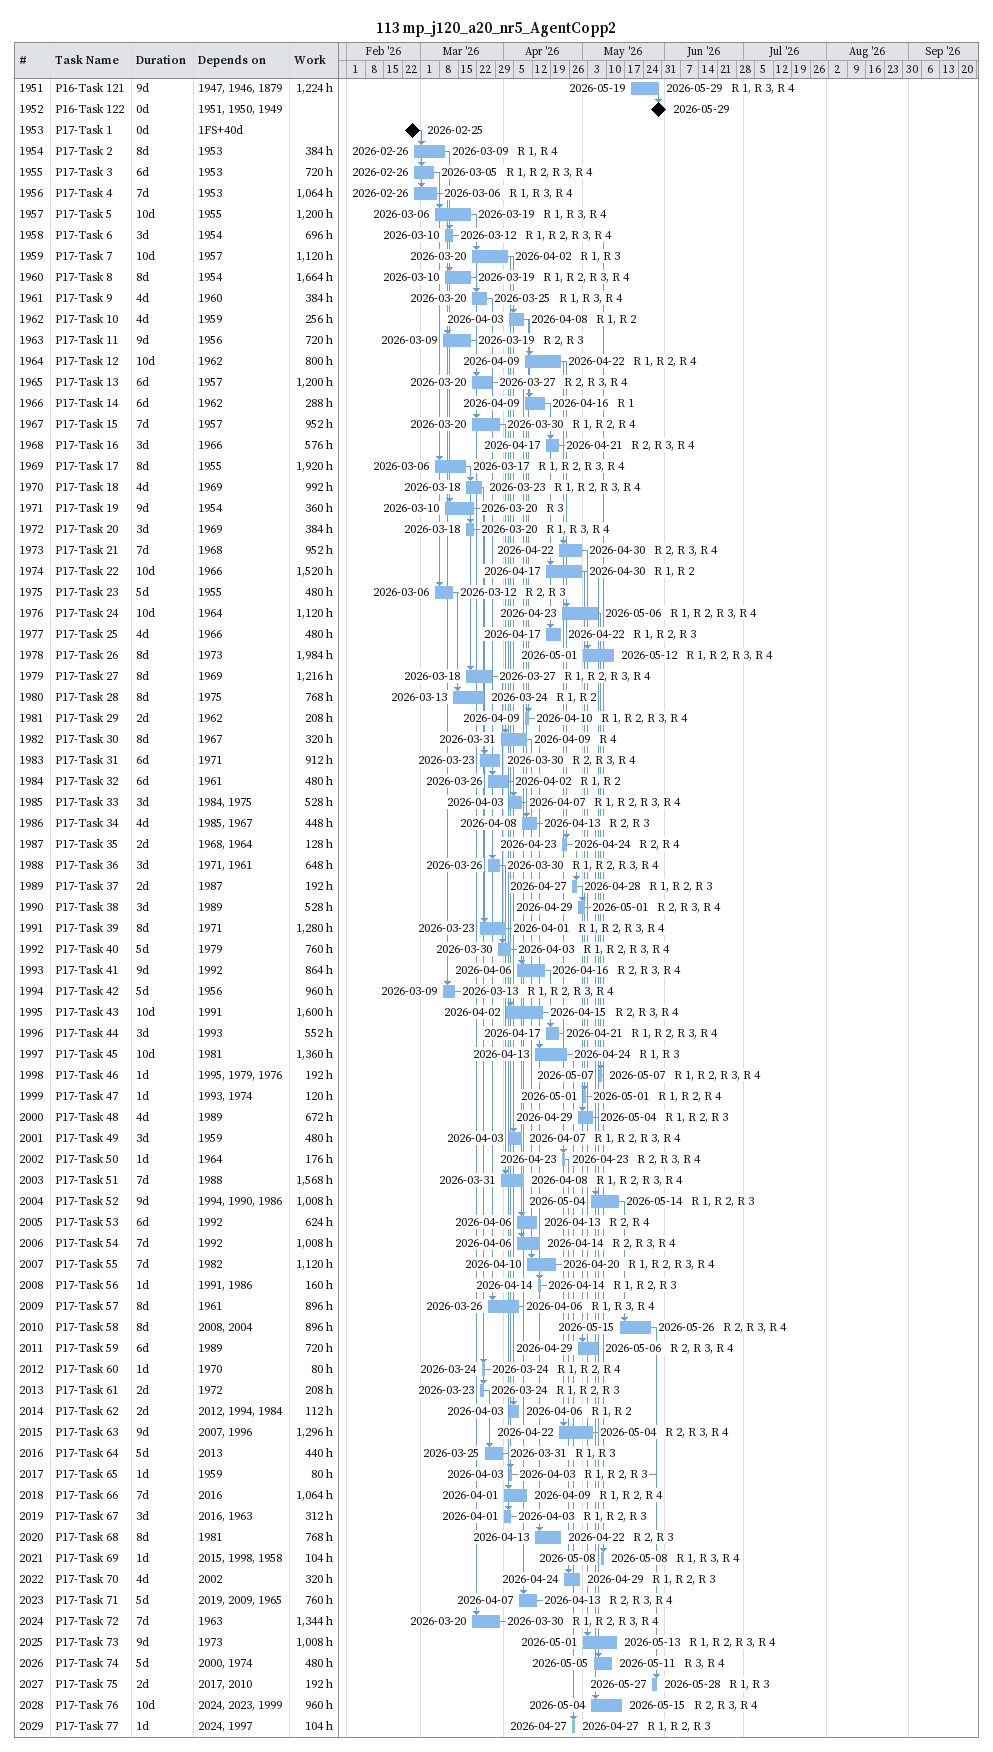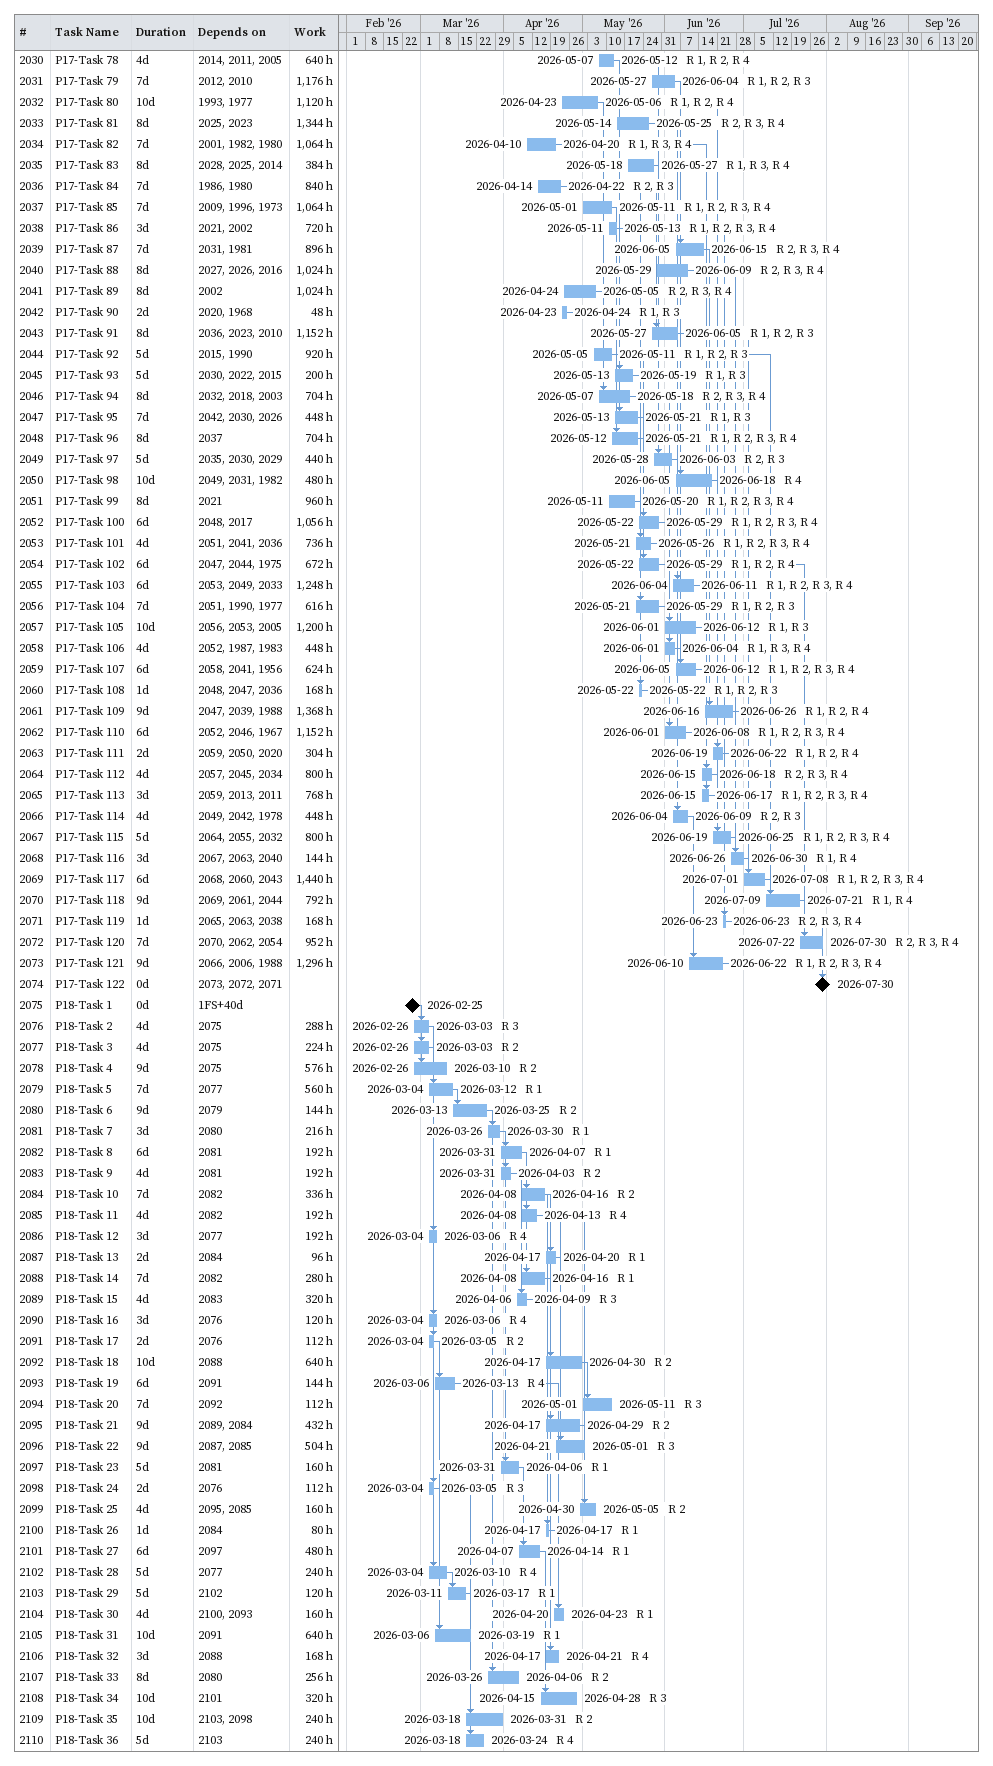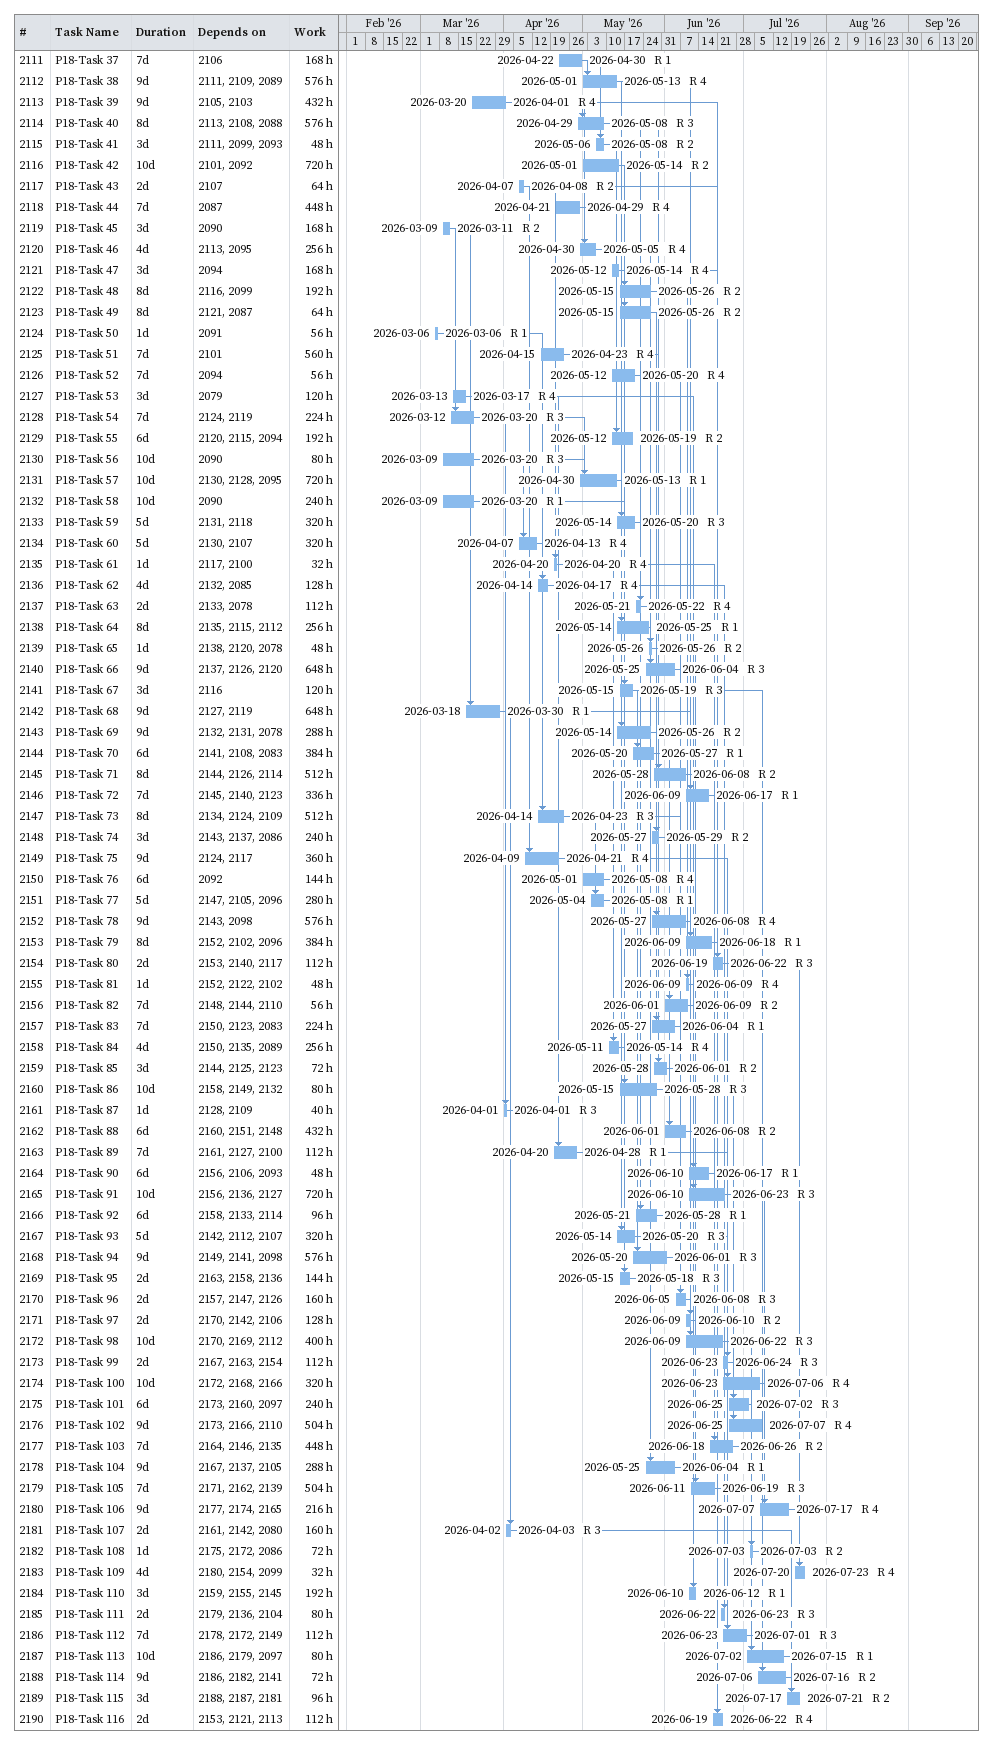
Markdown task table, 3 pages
113 mp_j120_a20_nr5_AgentCopp2

| ID | Task | Duration | Start | Finish | Predecessors | Resources | Work (h) |
|---|---|---|---|---|---|---|---|
| 1951 | P16-Task 121 | 9d | 2026-05-19 | 2026-05-29 | 1947, 1946, 1879 | R 1, R 3, R 4 | 1224 |
| 1952 | P16-Task 122 | 0d | 2026-05-29 | 2026-05-29 | 1951, 1950, 1949 |  |  |
| 1953 | P17-Task 1 | 0d | 2026-02-25 | 2026-02-25 | 1FS+40d |  |  |
| 1954 | P17-Task 2 | 8d | 2026-02-26 | 2026-03-09 | 1953 | R 1, R 4 | 384 |
| 1955 | P17-Task 3 | 6d | 2026-02-26 | 2026-03-05 | 1953 | R 1, R 2, R 3, R 4 | 720 |
| 1956 | P17-Task 4 | 7d | 2026-02-26 | 2026-03-06 | 1953 | R 1, R 3, R 4 | 1064 |
| 1957 | P17-Task 5 | 10d | 2026-03-06 | 2026-03-19 | 1955 | R 1, R 3, R 4 | 1200 |
| 1958 | P17-Task 6 | 3d | 2026-03-10 | 2026-03-12 | 1954 | R 1, R 2, R 3, R 4 | 696 |
| 1959 | P17-Task 7 | 10d | 2026-03-20 | 2026-04-02 | 1957 | R 1, R 3 | 1120 |
| 1960 | P17-Task 8 | 8d | 2026-03-10 | 2026-03-19 | 1954 | R 1, R 2, R 3, R 4 | 1664 |
| 1961 | P17-Task 9 | 4d | 2026-03-20 | 2026-03-25 | 1960 | R 1, R 3, R 4 | 384 |
| 1962 | P17-Task 10 | 4d | 2026-04-03 | 2026-04-08 | 1959 | R 1, R 2 | 256 |
| 1963 | P17-Task 11 | 9d | 2026-03-09 | 2026-03-19 | 1956 | R 2, R 3 | 720 |
| 1964 | P17-Task 12 | 10d | 2026-04-09 | 2026-04-22 | 1962 | R 1, R 2, R 4 | 800 |
| 1965 | P17-Task 13 | 6d | 2026-03-20 | 2026-03-27 | 1957 | R 2, R 3, R 4 | 1200 |
| 1966 | P17-Task 14 | 6d | 2026-04-09 | 2026-04-16 | 1962 | R 1 | 288 |
| 1967 | P17-Task 15 | 7d | 2026-03-20 | 2026-03-30 | 1957 | R 1, R 2, R 4 | 952 |
| 1968 | P17-Task 16 | 3d | 2026-04-17 | 2026-04-21 | 1966 | R 2, R 3, R 4 | 576 |
| 1969 | P17-Task 17 | 8d | 2026-03-06 | 2026-03-17 | 1955 | R 1, R 2, R 3, R 4 | 1920 |
| 1970 | P17-Task 18 | 4d | 2026-03-18 | 2026-03-23 | 1969 | R 1, R 2, R 3, R 4 | 992 |
| 1971 | P17-Task 19 | 9d | 2026-03-10 | 2026-03-20 | 1954 | R 3 | 360 |
| 1972 | P17-Task 20 | 3d | 2026-03-18 | 2026-03-20 | 1969 | R 1, R 3, R 4 | 384 |
| 1973 | P17-Task 21 | 7d | 2026-04-22 | 2026-04-30 | 1968 | R 2, R 3, R 4 | 952 |
| 1974 | P17-Task 22 | 10d | 2026-04-17 | 2026-04-30 | 1966 | R 1, R 2 | 1520 |
| 1975 | P17-Task 23 | 5d | 2026-03-06 | 2026-03-12 | 1955 | R 2, R 3 | 480 |
| 1976 | P17-Task 24 | 10d | 2026-04-23 | 2026-05-06 | 1964 | R 1, R 2, R 3, R 4 | 1120 |
| 1977 | P17-Task 25 | 4d | 2026-04-17 | 2026-04-22 | 1966 | R 1, R 2, R 3 | 480 |
| 1978 | P17-Task 26 | 8d | 2026-05-01 | 2026-05-12 | 1973 | R 1, R 2, R 3, R 4 | 1984 |
| 1979 | P17-Task 27 | 8d | 2026-03-18 | 2026-03-27 | 1969 | R 1, R 2, R 3, R 4 | 1216 |
| 1980 | P17-Task 28 | 8d | 2026-03-13 | 2026-03-24 | 1975 | R 1, R 2 | 768 |
| 1981 | P17-Task 29 | 2d | 2026-04-09 | 2026-04-10 | 1962 | R 1, R 2, R 3, R 4 | 208 |
| 1982 | P17-Task 30 | 8d | 2026-03-31 | 2026-04-09 | 1967 | R 4 | 320 |
| 1983 | P17-Task 31 | 6d | 2026-03-23 | 2026-03-30 | 1971 | R 2, R 3, R 4 | 912 |
| 1984 | P17-Task 32 | 6d | 2026-03-26 | 2026-04-02 | 1961 | R 1, R 2 | 480 |
| 1985 | P17-Task 33 | 3d | 2026-04-03 | 2026-04-07 | 1984, 1975 | R 1, R 2, R 3, R 4 | 528 |
| 1986 | P17-Task 34 | 4d | 2026-04-08 | 2026-04-13 | 1985, 1967 | R 2, R 3 | 448 |
| 1987 | P17-Task 35 | 2d | 2026-04-23 | 2026-04-24 | 1968, 1964 | R 2, R 4 | 128 |
| 1988 | P17-Task 36 | 3d | 2026-03-26 | 2026-03-30 | 1971, 1961 | R 1, R 2, R 3, R 4 | 648 |
| 1989 | P17-Task 37 | 2d | 2026-04-27 | 2026-04-28 | 1987 | R 1, R 2, R 3 | 192 |
| 1990 | P17-Task 38 | 3d | 2026-04-29 | 2026-05-01 | 1989 | R 2, R 3, R 4 | 528 |
| 1991 | P17-Task 39 | 8d | 2026-03-23 | 2026-04-01 | 1971 | R 1, R 2, R 3, R 4 | 1280 |
| 1992 | P17-Task 40 | 5d | 2026-03-30 | 2026-04-03 | 1979 | R 1, R 2, R 3, R 4 | 760 |
| 1993 | P17-Task 41 | 9d | 2026-04-06 | 2026-04-16 | 1992 | R 2, R 3, R 4 | 864 |
| 1994 | P17-Task 42 | 5d | 2026-03-09 | 2026-03-13 | 1956 | R 1, R 2, R 3, R 4 | 960 |
| 1995 | P17-Task 43 | 10d | 2026-04-02 | 2026-04-15 | 1991 | R 2, R 3, R 4 | 1600 |
| 1996 | P17-Task 44 | 3d | 2026-04-17 | 2026-04-21 | 1993 | R 1, R 2, R 3, R 4 | 552 |
| 1997 | P17-Task 45 | 10d | 2026-04-13 | 2026-04-24 | 1981 | R 1, R 3 | 1360 |
| 1998 | P17-Task 46 | 1d | 2026-05-07 | 2026-05-07 | 1995, 1979, 1976 | R 1, R 2, R 3, R 4 | 192 |
| 1999 | P17-Task 47 | 1d | 2026-05-01 | 2026-05-01 | 1993, 1974 | R 1, R 2, R 4 | 120 |
| 2000 | P17-Task 48 | 4d | 2026-04-29 | 2026-05-04 | 1989 | R 1, R 2, R 3 | 672 |
| 2001 | P17-Task 49 | 3d | 2026-04-03 | 2026-04-07 | 1959 | R 1, R 2, R 3, R 4 | 480 |
| 2002 | P17-Task 50 | 1d | 2026-04-23 | 2026-04-23 | 1964 | R 2, R 3, R 4 | 176 |
| 2003 | P17-Task 51 | 7d | 2026-03-31 | 2026-04-08 | 1988 | R 1, R 2, R 3, R 4 | 1568 |
| 2004 | P17-Task 52 | 9d | 2026-05-04 | 2026-05-14 | 1994, 1990, 1986 | R 1, R 2, R 3 | 1008 |
| 2005 | P17-Task 53 | 6d | 2026-04-06 | 2026-04-13 | 1992 | R 2, R 4 | 624 |
| 2006 | P17-Task 54 | 7d | 2026-04-06 | 2026-04-14 | 1992 | R 2, R 3, R 4 | 1008 |
| 2007 | P17-Task 55 | 7d | 2026-04-10 | 2026-04-20 | 1982 | R 1, R 2, R 3, R 4 | 1120 |
| 2008 | P17-Task 56 | 1d | 2026-04-14 | 2026-04-14 | 1991, 1986 | R 1, R 2, R 3 | 160 |
| 2009 | P17-Task 57 | 8d | 2026-03-26 | 2026-04-06 | 1961 | R 1, R 3, R 4 | 896 |
| 2010 | P17-Task 58 | 8d | 2026-05-15 | 2026-05-26 | 2008, 2004 | R 2, R 3, R 4 | 896 |
| 2011 | P17-Task 59 | 6d | 2026-04-29 | 2026-05-06 | 1989 | R 2, R 3, R 4 | 720 |
| 2012 | P17-Task 60 | 1d | 2026-03-24 | 2026-03-24 | 1970 | R 1, R 2, R 4 | 80 |
| 2013 | P17-Task 61 | 2d | 2026-03-23 | 2026-03-24 | 1972 | R 1, R 2, R 3 | 208 |
| 2014 | P17-Task 62 | 2d | 2026-04-03 | 2026-04-06 | 2012, 1994, 1984 | R 1, R 2 | 112 |
| 2015 | P17-Task 63 | 9d | 2026-04-22 | 2026-05-04 | 2007, 1996 | R 2, R 3, R 4 | 1296 |
| 2016 | P17-Task 64 | 5d | 2026-03-25 | 2026-03-31 | 2013 | R 1, R 3 | 440 |
| 2017 | P17-Task 65 | 1d | 2026-04-03 | 2026-04-03 | 1959 | R 1, R 2, R 3 | 80 |
| 2018 | P17-Task 66 | 7d | 2026-04-01 | 2026-04-09 | 2016 | R 1, R 2, R 4 | 1064 |
| 2019 | P17-Task 67 | 3d | 2026-04-01 | 2026-04-03 | 2016, 1963 | R 1, R 2, R 3 | 312 |
| 2020 | P17-Task 68 | 8d | 2026-04-13 | 2026-04-22 | 1981 | R 2, R 3 | 768 |
| 2021 | P17-Task 69 | 1d | 2026-05-08 | 2026-05-08 | 2015, 1998, 1958 | R 1, R 3, R 4 | 104 |
| 2022 | P17-Task 70 | 4d | 2026-04-24 | 2026-04-29 | 2002 | R 1, R 2, R 3 | 320 |
| 2023 | P17-Task 71 | 5d | 2026-04-07 | 2026-04-13 | 2019, 2009, 1965 | R 2, R 3, R 4 | 760 |
| 2024 | P17-Task 72 | 7d | 2026-03-20 | 2026-03-30 | 1963 | R 1, R 2, R 3, R 4 | 1344 |
| 2025 | P17-Task 73 | 9d | 2026-05-01 | 2026-05-13 | 1973 | R 1, R 2, R 3, R 4 | 1008 |
| 2026 | P17-Task 74 | 5d | 2026-05-05 | 2026-05-11 | 2000, 1974 | R 3, R 4 | 480 |
| 2027 | P17-Task 75 | 2d | 2026-05-27 | 2026-05-28 | 2017, 2010 | R 1, R 3 | 192 |
| 2028 | P17-Task 76 | 10d | 2026-05-04 | 2026-05-15 | 2024, 2023, 1999 | R 2, R 3, R 4 | 960 |
| 2029 | P17-Task 77 | 1d | 2026-04-27 | 2026-04-27 | 2024, 1997 | R 1, R 2, R 3 | 104 |
| 2030 | P17-Task 78 | 4d | 2026-05-07 | 2026-05-12 | 2014, 2011, 2005 | R 1, R 2, R 4 | 640 |
| 2031 | P17-Task 79 | 7d | 2026-05-27 | 2026-06-04 | 2012, 2010 | R 1, R 2, R 3 | 1176 |
| 2032 | P17-Task 80 | 10d | 2026-04-23 | 2026-05-06 | 1993, 1977 | R 1, R 2, R 4 | 1120 |
| 2033 | P17-Task 81 | 8d | 2026-05-14 | 2026-05-25 | 2025, 2023 | R 2, R 3, R 4 | 1344 |
| 2034 | P17-Task 82 | 7d | 2026-04-10 | 2026-04-20 | 2001, 1982, 1980 | R 1, R 3, R 4 | 1064 |
| 2035 | P17-Task 83 | 8d | 2026-05-18 | 2026-05-27 | 2028, 2025, 2014 | R 1, R 3, R 4 | 384 |
| 2036 | P17-Task 84 | 7d | 2026-04-14 | 2026-04-22 | 1986, 1980 | R 2, R 3 | 840 |
| 2037 | P17-Task 85 | 7d | 2026-05-01 | 2026-05-11 | 2009, 1996, 1973 | R 1, R 2, R 3, R 4 | 1064 |
| 2038 | P17-Task 86 | 3d | 2026-05-11 | 2026-05-13 | 2021, 2002 | R 1, R 2, R 3, R 4 | 720 |
| 2039 | P17-Task 87 | 7d | 2026-06-05 | 2026-06-15 | 2031, 1981 | R 2, R 3, R 4 | 896 |
| 2040 | P17-Task 88 | 8d | 2026-05-29 | 2026-06-09 | 2027, 2026, 2016 | R 2, R 3, R 4 | 1024 |
| 2041 | P17-Task 89 | 8d | 2026-04-24 | 2026-05-05 | 2002 | R 2, R 3, R 4 | 1024 |
| 2042 | P17-Task 90 | 2d | 2026-04-23 | 2026-04-24 | 2020, 1968 | R 1, R 3 | 48 |
| 2043 | P17-Task 91 | 8d | 2026-05-27 | 2026-06-05 | 2036, 2023, 2010 | R 1, R 2, R 3 | 1152 |
| 2044 | P17-Task 92 | 5d | 2026-05-05 | 2026-05-11 | 2015, 1990 | R 1, R 2, R 3 | 920 |
| 2045 | P17-Task 93 | 5d | 2026-05-13 | 2026-05-19 | 2030, 2022, 2015 | R 1, R 3 | 200 |
| 2046 | P17-Task 94 | 8d | 2026-05-07 | 2026-05-18 | 2032, 2018, 2003 | R 2, R 3, R 4 | 704 |
| 2047 | P17-Task 95 | 7d | 2026-05-13 | 2026-05-21 | 2042, 2030, 2026 | R 1, R 3 | 448 |
| 2048 | P17-Task 96 | 8d | 2026-05-12 | 2026-05-21 | 2037 | R 1, R 2, R 3, R 4 | 704 |
| 2049 | P17-Task 97 | 5d | 2026-05-28 | 2026-06-03 | 2035, 2030, 2029 | R 2, R 3 | 440 |
| 2050 | P17-Task 98 | 10d | 2026-06-05 | 2026-06-18 | 2049, 2031, 1982 | R 4 | 480 |
| 2051 | P17-Task 99 | 8d | 2026-05-11 | 2026-05-20 | 2021 | R 1, R 2, R 3, R 4 | 960 |
| 2052 | P17-Task 100 | 6d | 2026-05-22 | 2026-05-29 | 2048, 2017 | R 1, R 2, R 3, R 4 | 1056 |
| 2053 | P17-Task 101 | 4d | 2026-05-21 | 2026-05-26 | 2051, 2041, 2036 | R 1, R 2, R 3, R 4 | 736 |
| 2054 | P17-Task 102 | 6d | 2026-05-22 | 2026-05-29 | 2047, 2044, 1975 | R 1, R 2, R 4 | 672 |
| 2055 | P17-Task 103 | 6d | 2026-06-04 | 2026-06-11 | 2053, 2049, 2033 | R 1, R 2, R 3, R 4 | 1248 |
| 2056 | P17-Task 104 | 7d | 2026-05-21 | 2026-05-29 | 2051, 1990, 1977 | R 1, R 2, R 3 | 616 |
| 2057 | P17-Task 105 | 10d | 2026-06-01 | 2026-06-12 | 2056, 2053, 2005 | R 1, R 3 | 1200 |
| 2058 | P17-Task 106 | 4d | 2026-06-01 | 2026-06-04 | 2052, 1987, 1983 | R 1, R 3, R 4 | 448 |
| 2059 | P17-Task 107 | 6d | 2026-06-05 | 2026-06-12 | 2058, 2041, 1956 | R 1, R 2, R 3, R 4 | 624 |
| 2060 | P17-Task 108 | 1d | 2026-05-22 | 2026-05-22 | 2048, 2047, 2036 | R 1, R 2, R 3 | 168 |
| 2061 | P17-Task 109 | 9d | 2026-06-16 | 2026-06-26 | 2047, 2039, 1988 | R 1, R 2, R 4 | 1368 |
| 2062 | P17-Task 110 | 6d | 2026-06-01 | 2026-06-08 | 2052, 2046, 1967 | R 1, R 2, R 3, R 4 | 1152 |
| 2063 | P17-Task 111 | 2d | 2026-06-19 | 2026-06-22 | 2059, 2050, 2020 | R 1, R 2, R 4 | 304 |
| 2064 | P17-Task 112 | 4d | 2026-06-15 | 2026-06-18 | 2057, 2045, 2034 | R 2, R 3, R 4 | 800 |
| 2065 | P17-Task 113 | 3d | 2026-06-15 | 2026-06-17 | 2059, 2013, 2011 | R 1, R 2, R 3, R 4 | 768 |
| 2066 | P17-Task 114 | 4d | 2026-06-04 | 2026-06-09 | 2049, 2042, 1978 | R 2, R 3 | 448 |
| 2067 | P17-Task 115 | 5d | 2026-06-19 | 2026-06-25 | 2064, 2055, 2032 | R 1, R 2, R 3, R 4 | 800 |
| 2068 | P17-Task 116 | 3d | 2026-06-26 | 2026-06-30 | 2067, 2063, 2040 | R 1, R 4 | 144 |
| 2069 | P17-Task 117 | 6d | 2026-07-01 | 2026-07-08 | 2068, 2060, 2043 | R 1, R 2, R 3, R 4 | 1440 |
| 2070 | P17-Task 118 | 9d | 2026-07-09 | 2026-07-21 | 2069, 2061, 2044 | R 1, R 4 | 792 |
| 2071 | P17-Task 119 | 1d | 2026-06-23 | 2026-06-23 | 2065, 2063, 2038 | R 2, R 3, R 4 | 168 |
| 2072 | P17-Task 120 | 7d | 2026-07-22 | 2026-07-30 | 2070, 2062, 2054 | R 2, R 3, R 4 | 952 |
| 2073 | P17-Task 121 | 9d | 2026-06-10 | 2026-06-22 | 2066, 2006, 1988 | R 1, R 2, R 3, R 4 | 1296 |
| 2074 | P17-Task 122 | 0d | 2026-07-30 | 2026-07-30 | 2073, 2072, 2071 |  |  |
| 2075 | P18-Task 1 | 0d | 2026-02-25 | 2026-02-25 | 1FS+40d |  |  |
| 2076 | P18-Task 2 | 4d | 2026-02-26 | 2026-03-03 | 2075 | R 3 | 288 |
| 2077 | P18-Task 3 | 4d | 2026-02-26 | 2026-03-03 | 2075 | R 2 | 224 |
| 2078 | P18-Task 4 | 9d | 2026-02-26 | 2026-03-10 | 2075 | R 2 | 576 |
| 2079 | P18-Task 5 | 7d | 2026-03-04 | 2026-03-12 | 2077 | R 1 | 560 |
| 2080 | P18-Task 6 | 9d | 2026-03-13 | 2026-03-25 | 2079 | R 2 | 144 |
| 2081 | P18-Task 7 | 3d | 2026-03-26 | 2026-03-30 | 2080 | R 1 | 216 |
| 2082 | P18-Task 8 | 6d | 2026-03-31 | 2026-04-07 | 2081 | R 1 | 192 |
| 2083 | P18-Task 9 | 4d | 2026-03-31 | 2026-04-03 | 2081 | R 2 | 192 |
| 2084 | P18-Task 10 | 7d | 2026-04-08 | 2026-04-16 | 2082 | R 2 | 336 |
| 2085 | P18-Task 11 | 4d | 2026-04-08 | 2026-04-13 | 2082 | R 4 | 192 |
| 2086 | P18-Task 12 | 3d | 2026-03-04 | 2026-03-06 | 2077 | R 4 | 192 |
| 2087 | P18-Task 13 | 2d | 2026-04-17 | 2026-04-20 | 2084 | R 1 | 96 |
| 2088 | P18-Task 14 | 7d | 2026-04-08 | 2026-04-16 | 2082 | R 1 | 280 |
| 2089 | P18-Task 15 | 4d | 2026-04-06 | 2026-04-09 | 2083 | R 3 | 320 |
| 2090 | P18-Task 16 | 3d | 2026-03-04 | 2026-03-06 | 2076 | R 4 | 120 |
| 2091 | P18-Task 17 | 2d | 2026-03-04 | 2026-03-05 | 2076 | R 2 | 112 |
| 2092 | P18-Task 18 | 10d | 2026-04-17 | 2026-04-30 | 2088 | R 2 | 640 |
| 2093 | P18-Task 19 | 6d | 2026-03-06 | 2026-03-13 | 2091 | R 4 | 144 |
| 2094 | P18-Task 20 | 7d | 2026-05-01 | 2026-05-11 | 2092 | R 3 | 112 |
| 2095 | P18-Task 21 | 9d | 2026-04-17 | 2026-04-29 | 2089, 2084 | R 2 | 432 |
| 2096 | P18-Task 22 | 9d | 2026-04-21 | 2026-05-01 | 2087, 2085 | R 3 | 504 |
| 2097 | P18-Task 23 | 5d | 2026-03-31 | 2026-04-06 | 2081 | R 1 | 160 |
| 2098 | P18-Task 24 | 2d | 2026-03-04 | 2026-03-05 | 2076 | R 3 | 112 |
| 2099 | P18-Task 25 | 4d | 2026-04-30 | 2026-05-05 | 2095, 2085 | R 2 | 160 |
| 2100 | P18-Task 26 | 1d | 2026-04-17 | 2026-04-17 | 2084 | R 1 | 80 |
| 2101 | P18-Task 27 | 6d | 2026-04-07 | 2026-04-14 | 2097 | R 1 | 480 |
| 2102 | P18-Task 28 | 5d | 2026-03-04 | 2026-03-10 | 2077 | R 4 | 240 |
| 2103 | P18-Task 29 | 5d | 2026-03-11 | 2026-03-17 | 2102 | R 1 | 120 |
| 2104 | P18-Task 30 | 4d | 2026-04-20 | 2026-04-23 | 2100, 2093 | R 1 | 160 |
| 2105 | P18-Task 31 | 10d | 2026-03-06 | 2026-03-19 | 2091 | R 1 | 640 |
| 2106 | P18-Task 32 | 3d | 2026-04-17 | 2026-04-21 | 2088 | R 4 | 168 |
| 2107 | P18-Task 33 | 8d | 2026-03-26 | 2026-04-06 | 2080 | R 2 | 256 |
| 2108 | P18-Task 34 | 10d | 2026-04-15 | 2026-04-28 | 2101 | R 3 | 320 |
| 2109 | P18-Task 35 | 10d | 2026-03-18 | 2026-03-31 | 2103, 2098 | R 2 | 240 |
| 2110 | P18-Task 36 | 5d | 2026-03-18 | 2026-03-24 | 2103 | R 4 | 240 |
| 2111 | P18-Task 37 | 7d | 2026-04-22 | 2026-04-30 | 2106 | R 1 | 168 |
| 2112 | P18-Task 38 | 9d | 2026-05-01 | 2026-05-13 | 2111, 2109, 2089 | R 4 | 576 |
| 2113 | P18-Task 39 | 9d | 2026-03-20 | 2026-04-01 | 2105, 2103 | R 4 | 432 |
| 2114 | P18-Task 40 | 8d | 2026-04-29 | 2026-05-08 | 2113, 2108, 2088 | R 3 | 576 |
| 2115 | P18-Task 41 | 3d | 2026-05-06 | 2026-05-08 | 2111, 2099, 2093 | R 2 | 48 |
| 2116 | P18-Task 42 | 10d | 2026-05-01 | 2026-05-14 | 2101, 2092 | R 2 | 720 |
| 2117 | P18-Task 43 | 2d | 2026-04-07 | 2026-04-08 | 2107 | R 2 | 64 |
| 2118 | P18-Task 44 | 7d | 2026-04-21 | 2026-04-29 | 2087 | R 4 | 448 |
| 2119 | P18-Task 45 | 3d | 2026-03-09 | 2026-03-11 | 2090 | R 2 | 168 |
| 2120 | P18-Task 46 | 4d | 2026-04-30 | 2026-05-05 | 2113, 2095 | R 4 | 256 |
| 2121 | P18-Task 47 | 3d | 2026-05-12 | 2026-05-14 | 2094 | R 4 | 168 |
| 2122 | P18-Task 48 | 8d | 2026-05-15 | 2026-05-26 | 2116, 2099 | R 2 | 192 |
| 2123 | P18-Task 49 | 8d | 2026-05-15 | 2026-05-26 | 2121, 2087 | R 2 | 64 |
| 2124 | P18-Task 50 | 1d | 2026-03-06 | 2026-03-06 | 2091 | R 1 | 56 |
| 2125 | P18-Task 51 | 7d | 2026-04-15 | 2026-04-23 | 2101 | R 4 | 560 |
| 2126 | P18-Task 52 | 7d | 2026-05-12 | 2026-05-20 | 2094 | R 4 | 56 |
| 2127 | P18-Task 53 | 3d | 2026-03-13 | 2026-03-17 | 2079 | R 4 | 120 |
| 2128 | P18-Task 54 | 7d | 2026-03-12 | 2026-03-20 | 2124, 2119 | R 3 | 224 |
| 2129 | P18-Task 55 | 6d | 2026-05-12 | 2026-05-19 | 2120, 2115, 2094 | R 2 | 192 |
| 2130 | P18-Task 56 | 10d | 2026-03-09 | 2026-03-20 | 2090 | R 3 | 80 |
| 2131 | P18-Task 57 | 10d | 2026-04-30 | 2026-05-13 | 2130, 2128, 2095 | R 1 | 720 |
| 2132 | P18-Task 58 | 10d | 2026-03-09 | 2026-03-20 | 2090 | R 1 | 240 |
| 2133 | P18-Task 59 | 5d | 2026-05-14 | 2026-05-20 | 2131, 2118 | R 3 | 320 |
| 2134 | P18-Task 60 | 5d | 2026-04-07 | 2026-04-13 | 2130, 2107 | R 4 | 320 |
| 2135 | P18-Task 61 | 1d | 2026-04-20 | 2026-04-20 | 2117, 2100 | R 4 | 32 |
| 2136 | P18-Task 62 | 4d | 2026-04-14 | 2026-04-17 | 2132, 2085 | R 4 | 128 |
| 2137 | P18-Task 63 | 2d | 2026-05-21 | 2026-05-22 | 2133, 2078 | R 4 | 112 |
| 2138 | P18-Task 64 | 8d | 2026-05-14 | 2026-05-25 | 2135, 2115, 2112 | R 1 | 256 |
| 2139 | P18-Task 65 | 1d | 2026-05-26 | 2026-05-26 | 2138, 2120, 2078 | R 2 | 48 |
| 2140 | P18-Task 66 | 9d | 2026-05-25 | 2026-06-04 | 2137, 2126, 2120 | R 3 | 648 |
| 2141 | P18-Task 67 | 3d | 2026-05-15 | 2026-05-19 | 2116 | R 3 | 120 |
| 2142 | P18-Task 68 | 9d | 2026-03-18 | 2026-03-30 | 2127, 2119 | R 1 | 648 |
| 2143 | P18-Task 69 | 9d | 2026-05-14 | 2026-05-26 | 2132, 2131, 2078 | R 2 | 288 |
| 2144 | P18-Task 70 | 6d | 2026-05-20 | 2026-05-27 | 2141, 2108, 2083 | R 1 | 384 |
| 2145 | P18-Task 71 | 8d | 2026-05-28 | 2026-06-08 | 2144, 2126, 2114 | R 2 | 512 |
| 2146 | P18-Task 72 | 7d | 2026-06-09 | 2026-06-17 | 2145, 2140, 2123 | R 1 | 336 |
| 2147 | P18-Task 73 | 8d | 2026-04-14 | 2026-04-23 | 2134, 2124, 2109 | R 3 | 512 |
| 2148 | P18-Task 74 | 3d | 2026-05-27 | 2026-05-29 | 2143, 2137, 2086 | R 2 | 240 |
| 2149 | P18-Task 75 | 9d | 2026-04-09 | 2026-04-21 | 2124, 2117 | R 4 | 360 |
| 2150 | P18-Task 76 | 6d | 2026-05-01 | 2026-05-08 | 2092 | R 4 | 144 |
| 2151 | P18-Task 77 | 5d | 2026-05-04 | 2026-05-08 | 2147, 2105, 2096 | R 1 | 280 |
| 2152 | P18-Task 78 | 9d | 2026-05-27 | 2026-06-08 | 2143, 2098 | R 4 | 576 |
| 2153 | P18-Task 79 | 8d | 2026-06-09 | 2026-06-18 | 2152, 2102, 2096 | R 1 | 384 |
| 2154 | P18-Task 80 | 2d | 2026-06-19 | 2026-06-22 | 2153, 2140, 2117 | R 3 | 112 |
| 2155 | P18-Task 81 | 1d | 2026-06-09 | 2026-06-09 | 2152, 2122, 2102 | R 4 | 48 |
| 2156 | P18-Task 82 | 7d | 2026-06-01 | 2026-06-09 | 2148, 2144, 2110 | R 2 | 56 |
| 2157 | P18-Task 83 | 7d | 2026-05-27 | 2026-06-04 | 2150, 2123, 2083 | R 1 | 224 |
| 2158 | P18-Task 84 | 4d | 2026-05-11 | 2026-05-14 | 2150, 2135, 2089 | R 4 | 256 |
| 2159 | P18-Task 85 | 3d | 2026-05-28 | 2026-06-01 | 2144, 2125, 2123 | R 2 | 72 |
| 2160 | P18-Task 86 | 10d | 2026-05-15 | 2026-05-28 | 2158, 2149, 2132 | R 3 | 80 |
| 2161 | P18-Task 87 | 1d | 2026-04-01 | 2026-04-01 | 2128, 2109 | R 3 | 40 |
| 2162 | P18-Task 88 | 6d | 2026-06-01 | 2026-06-08 | 2160, 2151, 2148 | R 2 | 432 |
| 2163 | P18-Task 89 | 7d | 2026-04-20 | 2026-04-28 | 2161, 2127, 2100 | R 1 | 112 |
| 2164 | P18-Task 90 | 6d | 2026-06-10 | 2026-06-17 | 2156, 2106, 2093 | R 1 | 48 |
| 2165 | P18-Task 91 | 10d | 2026-06-10 | 2026-06-23 | 2156, 2136, 2127 | R 3 | 720 |
| 2166 | P18-Task 92 | 6d | 2026-05-21 | 2026-05-28 | 2158, 2133, 2114 | R 1 | 96 |
| 2167 | P18-Task 93 | 5d | 2026-05-14 | 2026-05-20 | 2142, 2112, 2107 | R 3 | 320 |
| 2168 | P18-Task 94 | 9d | 2026-05-20 | 2026-06-01 | 2149, 2141, 2098 | R 3 | 576 |
| 2169 | P18-Task 95 | 2d | 2026-05-15 | 2026-05-18 | 2163, 2158, 2136 | R 3 | 144 |
| 2170 | P18-Task 96 | 2d | 2026-06-05 | 2026-06-08 | 2157, 2147, 2126 | R 3 | 160 |
| 2171 | P18-Task 97 | 2d | 2026-06-09 | 2026-06-10 | 2170, 2142, 2106 | R 2 | 128 |
| 2172 | P18-Task 98 | 10d | 2026-06-09 | 2026-06-22 | 2170, 2169, 2112 | R 3 | 400 |
| 2173 | P18-Task 99 | 2d | 2026-06-23 | 2026-06-24 | 2167, 2163, 2154 | R 3 | 112 |
| 2174 | P18-Task 100 | 10d | 2026-06-23 | 2026-07-06 | 2172, 2168, 2166 | R 4 | 320 |
| 2175 | P18-Task 101 | 6d | 2026-06-25 | 2026-07-02 | 2173, 2160, 2097 | R 3 | 240 |
| 2176 | P18-Task 102 | 9d | 2026-06-25 | 2026-07-07 | 2173, 2166, 2110 | R 4 | 504 |
| 2177 | P18-Task 103 | 7d | 2026-06-18 | 2026-06-26 | 2164, 2146, 2135 | R 2 | 448 |
| 2178 | P18-Task 104 | 9d | 2026-05-25 | 2026-06-04 | 2167, 2137, 2105 | R 1 | 288 |
| 2179 | P18-Task 105 | 7d | 2026-06-11 | 2026-06-19 | 2171, 2162, 2139 | R 3 | 504 |
| 2180 | P18-Task 106 | 9d | 2026-07-07 | 2026-07-17 | 2177, 2174, 2165 | R 4 | 216 |
| 2181 | P18-Task 107 | 2d | 2026-04-02 | 2026-04-03 | 2161, 2142, 2080 | R 3 | 160 |
| 2182 | P18-Task 108 | 1d | 2026-07-03 | 2026-07-03 | 2175, 2172, 2086 | R 2 | 72 |
| 2183 | P18-Task 109 | 4d | 2026-07-20 | 2026-07-23 | 2180, 2154, 2099 | R 4 | 32 |
| 2184 | P18-Task 110 | 3d | 2026-06-10 | 2026-06-12 | 2159, 2155, 2145 | R 1 | 192 |
| 2185 | P18-Task 111 | 2d | 2026-06-22 | 2026-06-23 | 2179, 2136, 2104 | R 3 | 80 |
| 2186 | P18-Task 112 | 7d | 2026-06-23 | 2026-07-01 | 2178, 2172, 2149 | R 3 | 112 |
| 2187 | P18-Task 113 | 10d | 2026-07-02 | 2026-07-15 | 2186, 2179, 2097 | R 1 | 80 |
| 2188 | P18-Task 114 | 9d | 2026-07-06 | 2026-07-16 | 2186, 2182, 2141 | R 2 | 72 |
| 2189 | P18-Task 115 | 3d | 2026-07-17 | 2026-07-21 | 2188, 2187, 2181 | R 2 | 96 |
| 2190 | P18-Task 116 | 2d | 2026-06-19 | 2026-06-22 | 2153, 2121, 2113 | R 4 | 112 |
